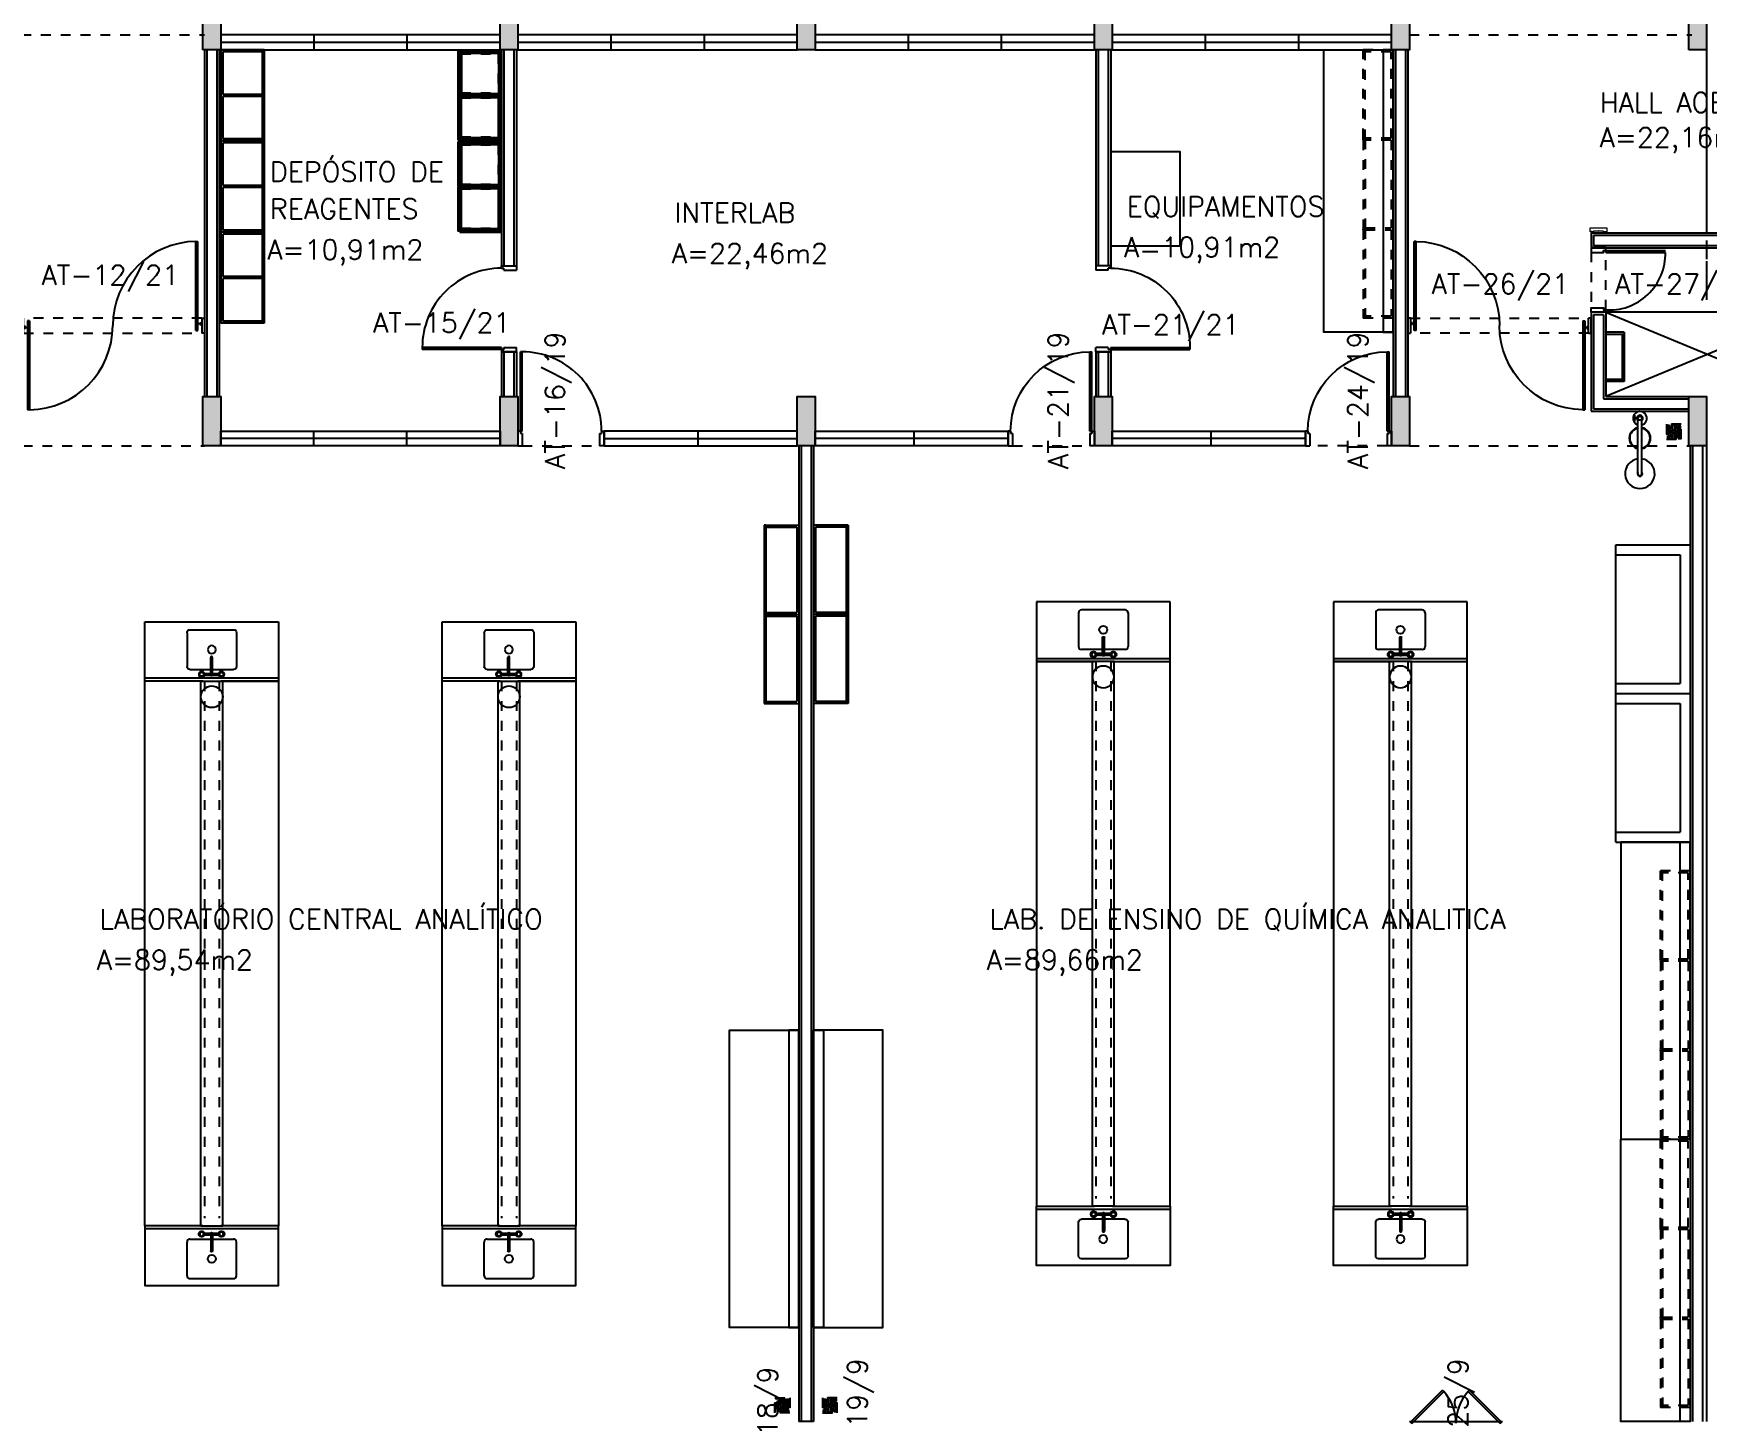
# Model space of a CAD drawing. Header units: metres. Extents: x -31 to 130, y -13 to 69.
# Drawn here: x 10 to 26.9, y 0.08 to 14.09 of the extents above; entities that cross this region are included whole.
import ezdxf

# ---------------------------------------------------------------- set-up
doc = ezdxf.new("R2010")
doc.units = ezdxf.units.M
doc.header["$LTSCALE"] = 0.002
doc.header["$MEASUREMENT"] = 0
doc.linetypes.add('HIDDEN', pattern=[9.525, 6.35, -3.175])
doc.linetypes.add('HIDDEN2', pattern=[4.7625, 3.175, -1.5875])
doc.layers.get('0').update_dxf_attribs({"linetype": 'CONTINUOUS'})
for name, color, linetype in [('A-WC', 2, 'CONTINUOUS'), ('ar-alv', 2, 'CONTINUOUS'), ('ar-armario', 1, 'CONTINUOUS'), ('ar-armarioproj', 1, 'HIDDEN'), ('ar-banc', 1, 'CONTINUOUS'), ('ar-cap', 1, 'CONTINUOUS'), ('ar-castelo', 2, 'CONTINUOUS'), ('ar-div', 2, 'CONTINUOUS'), ('ar-esc', 2, 'CONTINUOUS'), ('ar-esq', 2, 'CONTINUOUS'), ('ar-estc', 1, 'CONTINUOUS'), ('AR-LAY-OUT-EQUIPAMENTOS', 1, 'CONTINUOUS'), ('ar-piso', 1, 'CONTINUOUS'), ('ar-porta', 1, 'CONTINUOUS'), ('ar-proj', 1, 'HIDDEN'), ('ar-ralo', 1, 'CONTINUOUS'), ('ar-reboco', 2, 'CONTINUOUS'), ('ar-shaft', 2, 'CONTINUOUS'), ('ar-wc', 2, 'CONTINUOUS'), ('ar-xis', 1, 'CONTINUOUS'), ('armario piso-teto', 1, 'CONTINUOUS'), ('armario-proj', 1, 'HIDDEN2'), ('armariop-t01', 1, 'CONTINUOUS'), ('banc', 1, 'CONTINUOUS'), ('banc-proj', 1, 'HIDDEN2'), ('bnc-1', 1, 'CONTINUOUS'), ('cap01', 2, 'CONTINUOUS'), ('cap02', 1, 'CONTINUOUS'), ('castelo', 2, 'CONTINUOUS'), ('COZ1', 1, 'CONTINUOUS'), ('DET-PIVO', 2, 'CONTINUOUS'), ('ENDEREÇO', 2, 'CONTINUOUS'), ('esq-01', 1, 'CONTINUOUS'), ('esq-02', 1, 'CONTINUOUS'), ('esq4', 1, 'CONTINUOUS'), ('estc-01', 3, 'CONTINUOUS'), ('h-estc', 3, 'CONTINUOUS'), ('PROJ-MARCO', 1, 'HIDDEN'), ('ptm', 2, 'CONTINUOUS'), ('ptm1', 1, 'CONTINUOUS'), ('ralo', 1, 'HIDDEN2'), ('shaft1', 2, 'CONTINUOUS'), ('TEXTO', 2, 'CONTINUOUS'), ('TRNR1', 1, 'CONTINUOUS'), ('ÁREA', 2, 'CONTINUOUS')]:
    doc.layers.add(name, color=color, linetype=linetype)
doc.styles.add('UNB-100', font='simplex.shx', dxfattribs={"height": 0.2})
doc.styles.add('UNB1-100', font='simplex.shx', dxfattribs={"height": 0.2})

# ---------------------------------------------------------------- blocks, each defined once
blk = doc.blocks.new('plr01-01p')
at = {"layer": 'h-estc'}
blk.add_hatch(color=3, dxfattribs=at).paths.add_polyline_path([(0.09, 0.075), (-0.09, 0.075), (-0.09, -0.625), (0.09, -0.625)])
at = {"layer": 'estc-01', "color": 3}
blk.add_lwpolyline([(-0.09, 0.075), (-0.09, -0.625), (0.09, -0.625), (0.09, 0.075)], close=True, dxfattribs=at)
blk = doc.blocks.new('plr02-01p')
at = {"layer": 'h-estc'}
blk.add_hatch(color=3, dxfattribs=at).paths.add_polyline_path([(0.09, 0.075), (-0.09, 0.075), (-0.09, -0.425), (0.09, -0.425)])
at = {"layer": 'estc-01', "color": 3}
blk.add_lwpolyline([(-0.09, 0.075), (-0.09, -0.425), (0.09, -0.425), (0.09, 0.075)], close=True, dxfattribs=at)
blk = doc.blocks.new('esq15-01p')
at = {"layer": 'esq-01'}
for p, q in [((2.91, 0), (0.09, 0)), ((1.03, -0.075), (1.03, 0.075)), ((1.97, -0.075), (1.97, 0.075))]:
    blk.add_line(p, q, dxfattribs=at)
at = {"layer": 'esq-02'}
blk.add_lwpolyline([(2.91, -0.075), (0.09, -0.075), (0.09, 0.075), (2.91, 0.075)], close=True, dxfattribs=at)
blk = doc.blocks.new('pm-80-01p')
at = {"layer": 'ptm'}
for p, q in [((0.105, 0.075), (0.105, 0.875)), ((0.125, 0.875), (0.105, 0.875)), ((0.125, 0.075), (0.125, 0.875)), ((0.105, 0.075), (0.08, 0.075)), ((0.08, 0.075), (0.08, -0.075)), ((0.125, 0.075), (0.105, 0.075)), ((0.105, 0.075), (0.105, 0.05)), ((0.125, 0.05), (0.105, 0.05)), ((0.125, 0.05), (0.125, -0.075)), ((0.905, 0.05), (0.905, -0.075)), ((0.905, 0.05), (0.925, 0.05)), ((0.925, 0.075), (0.95, 0.075)), ((0.925, 0.075), (0.925, 0.05)), ((0.95, 0.075), (0.95, -0.075)), ((0.08, -0.075), (0.125, -0.075)), ((0.95, -0.075), (0.905, -0.075))]:
    blk.add_line(p, q, dxfattribs=at)
at = {"layer": 'ptm', "color": 1}
blk.add_arc((0.125, 0.075), 0.8, 360, 90, dxfattribs=at)
blk = doc.blocks.new('esq16-01p')
at = {"layer": 'esq-01'}
for p, q in [((2.025, 0), (0.075, 0)), ((1.075, 0.075), (1.075, -0.075)), ((2.025, 0.075), (2.025, -0.075))]:
    blk.add_line(p, q, dxfattribs=at)
at = {"layer": 'esq-02'}
blk.add_lwpolyline([(2.025, 0.075), (0.075, 0.075), (0.075, -0.075), (2.025, -0.075)], close=True, dxfattribs=at)
at = {"rotation": 180}
blk.add_blockref('pm-80-01p', (2.975, 0), dxfattribs=at)
blk = doc.blocks.new('TRNR-01P')
at = {"layer": 'TRNR1'}
for p, q in [((-0.009, 0.083), (-0.009, 0.011)), ((0, 0.009), (0.17, 0.009)), ((0.009, 0.083), (0.009, 0.009)), ((-0.009, -0.011), (-0.009, -0.083)), ((0, -0.009), (0.17, -0.009)), ((0.009, -0.009), (0.009, -0.083))]:
    blk.add_line(p, q, dxfattribs=at)
for centre in [(0, 0.1), (0, -0.1)]:
    blk.add_circle(centre, 0.02, dxfattribs=at)
for centre, radius, start, end in [((0, 0.1), 0.03, 289.4712, 250.5288), ((0, 0), 0.014, 130.0052, 229.9948), ((0, 0), 0.009, 90, 270), ((0.17, 0), 0.009, 270, 90), ((0, -0.1), 0.03, 109.4712, 70.5288)]:
    blk.add_arc(centre, radius, start, end, dxfattribs=at)
blk = doc.blocks.new('CUBAcoz-01P')
at = {"layer": 'COZ1'}
for p, q in [((-0.25, -0.4705), (-0.25, -0.1305)), ((-0.22, -0.1005), (0.22, -0.1005)), ((0.25, -0.4705), (0.25, -0.1305)), ((-0.22, -0.5005), (0.22, -0.5005))]:
    blk.add_line(p, q, dxfattribs=at)
blk.add_circle((0, -0.3005), 0.04, dxfattribs=at)
for centre, start, end in [((-0.22, -0.1305), 90, 180), ((0.22, -0.1305), 0, 90), ((-0.22, -0.4705), 180, 270), ((0.22, -0.4705), 270, 0)]:
    blk.add_arc(centre, 0.03, start, end, dxfattribs=at)
blk = doc.blocks.new('bnc-pq-01p')
at = {"layer": 'banc-proj'}
for p, q in [((-0.075, 6.525), (-0.075, 1.103)), ((0.075, 6.525), (0.075, 1.103))]:
    blk.add_line(p, q, dxfattribs=at)
at = {"layer": 'bnc-1'}
for p, q in [((-0.675, 6.525), (-0.675, 7.125)), ((-0.675, 7.125), (0.675, 7.125)), ((0.675, 7.125), (0.675, 6.525)), ((0.675, 6.555), (-0.675, 6.555)), ((-0.09, 6.525), (-0.675, 6.525)), ((-0.675, 1.025), (-0.675, 6.525)), ((0.675, 6.525), (0.09, 6.525)), ((0.09, 6.525), (0.675, 6.525)), ((0.675, 6.525), (0.675, 1.025)), ((-0.09, 1.025), (-0.675, 1.025)), ((0.675, 1.025), (0.09, 1.025)), ((0.675, 0.995), (-0.675, 0.995))]:
    blk.add_line(p, q, dxfattribs=at)
blk.add_lwpolyline([(-0.11, 1.025), (-0.675, 1.025), (-0.675, 0.425), (0.675, 0.425), (0.675, 1.025), (0.11, 1.025)], dxfattribs=at)
at = {"layer": 'castelo'}
for p, q in [((-0.11, 1.025), (-0.11, 6.525)), ((-0.11, 6.525), (0.11, 6.525)), ((0.11, 1.025), (0.11, 6.525)), ((-0.11, 1.025), (0.11, 1.025))]:
    blk.add_line(p, q, dxfattribs=at)
blk.add_circle((0, 6.368), 0.11, dxfattribs=at)
at = {"layer": 'bnc-1', "xscale": -1}
for name, p, rotation in [('CUBAcoz-01P', (0, 6.544), 180), ('TRNR-01P', (-0.002, 0.943), 90)]:
    blk.add_blockref(name, p, dxfattribs=dict(at, rotation=rotation))
at = {"layer": 'bnc-1', "rotation": 90}
blk.add_blockref('TRNR-01P', (-0.002, 6.595), dxfattribs=at)
at = {"layer": 'bnc-1'}
blk.add_blockref('CUBAcoz-01P', (0, 0.993), dxfattribs=at)
blk = doc.blocks.new('esq16b-01p')
at = {"layer": 'esq-01'}
for p, q in [((2.91, 0), (0.09, 0)), ((1.03, -0.075), (1.03, 0.075)), ((1.97, -0.075), (1.97, 0.075))]:
    blk.add_line(p, q, dxfattribs=at)
at = {"layer": 'esq-02'}
blk.add_lwpolyline([(2.91, -0.075), (0.09, -0.075), (0.09, 0.075), (2.91, 0.075)], close=True, dxfattribs=at)
blk = doc.blocks.new('sh-04p')
at = {"layer": 'ar-alv'}
for p, q in [((-1.15, 0.05), (-1.15, -0.9)), ((-0.19, 0.05), (-1.15, 0.05)), ((1.15, 0.05), (0.19, 0.05)), ((1.15, -0.9), (1.15, 0.05)), ((-1.05, -0.05), (-1.05, -0.9)), ((-0.19, -0.05), (-1.05, -0.05)), ((1.05, -0.05), (0.19, -0.05)), ((1.05, -0.9), (1.05, -0.05)), ((-1.05, -0.9), (-1.15, -0.9)), ((1.05, -0.9), (1.15, -0.9)), ((-1.15, -1.7), (-1.15, -1.35)), ((-0.3, -1.35), (-1.15, -1.35)), ((-0.3, -1.35), (-0.3, -1.6)), ((-1.05, -1.45), (-0.4, -1.45)), ((-1.05, -1.45), (-1.05, -1.7)), ((-0.4, -1.7), (-0.4, -1.45)), ((1.15, -1.6), (-0.3, -1.6)), ((1.15, -1.7), (1.15, -1.6)), ((-1.05, -1.7), (-1.15, -1.7)), ((-0.4, -1.7), (1.15, -1.7))]:
    blk.add_line(p, q, dxfattribs=at)
at = {"layer": 'ar-proj'}
for p, q in [((1.025, -0.95), (1.025, -1.53)), ((1.175, -1.53), (1.175, -0.97))]:
    blk.add_line(p, q, dxfattribs=at)
at = {"layer": 'ar-proj', "ltscale": 0.01}
blk.add_line((-0.961, -1.725), (-0.961, -2.195), dxfattribs=at)
blk.add_arc((-0.982, -1.699), 0.496, 272.4338, 357.0427, dxfattribs=at)
at = {"layer": 'ar-reboco'}
for p, q in [((-1.175, 0.075), (-1.175, -0.925)), ((-0.19, 0.075), (-1.175, 0.075)), ((1.175, 0.075), (0.19, 0.075)), ((1.175, -0.925), (1.175, 0.075)), ((-1.025, -0.075), (-1.025, -0.925)), ((-0.19, -0.075), (-1.025, -0.075)), ((1.025, -0.075), (0.19, -0.075)), ((1.025, -0.925), (1.025, -0.075)), ((-1.025, -0.925), (-1.175, -0.925)), ((1.025, -0.925), (1.175, -0.925)), ((-1.175, -1.725), (-1.175, -1.325)), ((-0.275, -1.325), (-1.175, -1.325)), ((-0.275, -1.325), (-0.275, -1.575)), ((-1.025, -1.475), (-0.425, -1.475)), ((-1.025, -1.475), (-1.025, -1.725)), ((-0.425, -1.725), (-0.425, -1.475)), ((1.175, -1.575), (-0.275, -1.575)), ((1.175, -1.725), (1.175, -1.588)), ((-1.025, -1.725), (-1.175, -1.725)), ((-0.425, -1.725), (1.175, -1.725))]:
    blk.add_line(p, q, dxfattribs=at)
at = {"layer": 'ar-xis'}
for p, q in [((-1.025, -0.925), (1.025, -0.075)), ((1.025, -0.925), (-1.025, -0.075))]:
    blk.add_line(p, q, dxfattribs=at)
at = {"layer": 'esq-01'}
for p, q in [((-1.15, -1.743), (-1.126, -1.743)), ((-1.075, -1.743), (-1.05, -1.743))]:
    blk.add_line(p, q, dxfattribs=at)
at = {"layer": 'esq-01', "lineweight": 15}
blk.add_line((-1.025, -1.714), (-1.025, -1.716), dxfattribs=at)
at = {"layer": 'esq-01', "lineweight": 15, "flags": 128}
for points in [[(-1.025, -1.655), (-1.025, -1.725), (-1.004, -1.725), (-1.004, -1.655)], [(-0.446, -1.655), (-0.446, -1.725), (-0.425, -1.725), (-0.425, -1.655)]]:
    blk.add_lwpolyline(points, close=True, dxfattribs=at)
at = {"layer": 'esq-01', "flags": 128}
blk.add_lwpolyline([(-1.02, -1.778, 0.414214), (-1.015, -1.773), (-1.015, -1.743, 0.414214), (-1.02, -1.738), (-1.05, -1.738), (-1.05, -1.743), (-1.097, -1.743), (-1.097, -1.748), (-1.102, -1.748), (-1.102, -1.743), (-1.15, -1.743), (-1.15, -1.738), (-1.18, -1.738), (-1.18, -1.738, 0.414214), (-1.185, -1.743), (-1.185, -1.773, 0.414214), (-1.18, -1.778)], format="xyb", close=True, dxfattribs=at)
at = {"layer": 'esq-01', "lineweight": 15, "flags": 128}
blk.add_lwpolyline([(1.02, -1.778, -0.414214), (1.015, -1.773), (1.015, -1.743, -0.414214), (1.02, -1.738), (1.05, -1.738), (1.05, -1.743), (1.097, -1.743), (1.097, -1.748), (1.102, -1.748), (1.102, -1.743), (1.15, -1.743), (1.15, -1.738), (1.18, -1.738), (1.18, -1.738, -0.414214), (1.185, -1.743), (1.185, -1.773, -0.414214), (1.18, -1.778)], format="xyb", close=True, dxfattribs=at)
at = {"layer": 'esq4'}
for p, q in [((-1.175, -0.925), (-1.175, -1.325)), ((-1.025, -0.925), (-1.025, -1.325)), ((-1.05, -1.743), (-1.05, -1.725)), ((-1.025, -1.738), (-1.038, -1.738)), ((-1.036, -1.727), (-1.036, -1.736)), ((-1.036, -1.736), (-1.025, -1.736)), ((-1.025, -1.736), (-1.025, -1.738)), ((1.025, -1.736), (1.025, -1.738)), ((1.036, -1.736), (1.025, -1.736)), ((1.036, -1.727), (1.036, -1.736)), ((1.164, -1.727), (1.164, -1.736)), ((1.164, -1.736), (1.175, -1.736)), ((1.175, -1.736), (1.175, -1.738))]:
    blk.add_line(p, q, dxfattribs=at)
at = {"layer": 'esq4', "lineweight": 15, "ltscale": 0.0002}
for p, q in [((-1.125, -1.284), (-1.125, -0.961)), ((-1.1, -1.284), (-1.1, -0.961)), ((-0.963, -1.7), (-0.487, -1.7)), ((-0.963, -1.725), (-0.487, -1.725))]:
    blk.add_line(p, q, dxfattribs=at)
at = {"layer": 'esq4', "lineweight": 5}
for p, q in [((-1.025, -1.727), (-1.036, -1.727)), ((-1.025, -1.725), (-1.025, -1.727)), ((1.025, -1.725), (1.025, -1.727)), ((1.025, -1.727), (1.036, -1.727)), ((1.175, -1.727), (1.164, -1.727)), ((1.175, -1.725), (1.175, -1.727))]:
    blk.add_line(p, q, dxfattribs=at)
at = {"layer": 'esq4', "linetype": 'Continuous', "lineweight": 5}
for points in [[(1.175, -1.575), (1.162, -1.575), (1.162, -1.588), (1.175, -1.588), (1.175, -1.586), (1.164, -1.586), (1.164, -1.577), (1.175, -1.577)], [(-1.175, -1.738), (-1.15, -1.738), (-1.15, -1.725), (-1.175, -1.725), (-1.175, -1.727), (-1.164, -1.727), (-1.164, -1.736), (-1.175, -1.736)]]:
    blk.add_lwpolyline(points, close=True, dxfattribs=at)
at = {"layer": 'ptm'}
for p, q in [((1.025, -1.53), (0.425, -1.53)), ((1.025, -1.55), (0.425, -1.55)), ((1.025, -1.53), (1.025, -1.55))]:
    blk.add_line(p, q, dxfattribs=at)
for points in [[(1.025, -0.925), (1.175, -0.925), (1.175, -0.97), (1.05, -0.97), (1.05, -0.95), (1.025, -0.95), (1.025, -0.925)], [(1.025, -1.575), (1.175, -1.575), (1.175, -1.53), (1.05, -1.53), (1.05, -1.55), (1.025, -1.55), (1.025, -1.575)]]:
    blk.add_lwpolyline(points, dxfattribs=at)
at = {"layer": 'ptm1'}
blk.add_arc((0.994, -1.517), 0.569, 85.5635, 181.3143, dxfattribs=at)
at = {"layer": 'shaft1'}
for p, q in [((0.843, -0.724), (0.843, -0.226)), ((0.843, -0.226), (1.025, -0.226)), ((0.843, -0.247), (1.025, -0.247)), ((0.863, -0.705), (0.863, -0.247)), ((1.026, -0.705), (0.843, -0.705)), ((1.025, -0.726), (0.843, -0.726)), ((-1.112, -0.966), (-1.112, -1.284)), ((-1.025, -0.925), (1.025, -0.925)), ((-1.004, -1.658), (-1.004, -1.495)), ((-0.996, -1.495), (-0.446, -1.495)), ((-0.446, -1.495), (-0.446, -1.657)), ((-0.487, -1.712), (-0.963, -1.712))]:
    blk.add_line(p, q, dxfattribs=at)
for points in [[(-1.125, -0.925), (-1.1, -0.925), (-1.1, -0.966), (-1.125, -0.966)], [(-1.125, -1.284), (-1.1, -1.284), (-1.1, -1.325), (-1.125, -1.325)], [(-0.963, -1.7), (-0.963, -1.725), (-1.004, -1.725), (-1.004, -1.7)], [(-0.446, -1.7), (-0.446, -1.725), (-0.487, -1.725), (-0.487, -1.7)]]:
    blk.add_lwpolyline(points, close=True, dxfattribs=at)
blk = doc.blocks.new('bnc-15p')
at = {"layer": 'banc', "color": 1}
blk.add_lwpolyline([(-1.5, 0), (1.5, 0), (1.5, 0.7), (-1.5, 0.7)], close=True, dxfattribs=at)
blk = doc.blocks.new('cp-01p')
at = {"layer": 'cap01'}
for p, q in [((-0.75, 0.75), (-0.75, 0.65)), ((-0.75, 0.75), (0, 0.75)), ((-0.725, 0.75), (0, 0.75)), ((0, -0.75), (0, 0.75)), ((-0.75, 0.65), (-0.1, 0.65)), ((-0.1, -0.65), (-0.1, 0.65)), ((-0.75, -0.65), (-0.1, -0.65)), ((-0.75, -0.65), (-0.75, -0.75)), ((-0.75, -0.75), (0, -0.75))]:
    blk.add_line(p, q, dxfattribs=at)
at = {"layer": 'cap02'}
blk.add_line((-0.75, 0.65), (-0.75, -0.65), dxfattribs=at)
blk = doc.blocks.new('bnc-09p')
at = {"layer": 'banc', "color": 1}
blk.add_lwpolyline([(-1.425, 0), (1.425, 0), (1.425, 0.7), (-1.425, 0.7)], close=True, dxfattribs=at)
blk = doc.blocks.new('pm-dp90-01p')
at = {"layer": 'DET-PIVO'}
for centre in [(-0.85, 0), (0.85, 0)]:
    blk.add_circle(centre, 0.005, dxfattribs=at)
at = {"layer": 'PROJ-MARCO'}
for p, q in [((0.9, 0.075), (-0.9, 0.075)), ((-0.9, -0.075), (0.9, -0.075))]:
    blk.add_line(p, q, dxfattribs=at)
at = {"layer": 'ptm'}
for p, q in [((0.84, -0.05), (0.84, 0.85)), ((0.84, 0.85), (0.86, 0.85)), ((0.86, -0.05), (0.86, 0.85)), ((-0.925, -0.075), (-0.925, 0.075)), ((-0.925, 0.075), (-0.9, 0.075)), ((-0.9, -0.075), (-0.9, 0.075)), ((-0.86, 0.05), (-0.86, -0.85)), ((-0.84, 0.05), (-0.86, 0.05)), ((-0.84, 0.05), (-0.84, -0.85)), ((0.88, 0.03), (0.9, 0.03)), ((0.88, 0.01), (0.88, 0.03)), ((0.88, 0.01), (0.9, 0.01)), ((0.9, 0.075), (0.925, 0.075)), ((0.9, 0.075), (0.9, -0.075)), ((0.925, 0.075), (0.925, -0.075)), ((-0.9, -0.075), (-0.925, -0.075)), ((-0.88, -0.01), (-0.9, -0.01)), ((-0.88, -0.03), (-0.9, -0.03)), ((-0.88, -0.01), (-0.88, -0.03)), ((0.84, -0.05), (0.86, -0.05)), ((0.925, -0.075), (0.9, -0.075)), ((-0.84, -0.85), (-0.86, -0.85))]:
    blk.add_line(p, q, dxfattribs=at)
at = {"layer": 'ptm', "color": 1}
for centre, start, end in [((0.85, 0), 90.6743, 180), ((-0.85, 0), 270.6743, 0)]:
    blk.add_arc(centre, 0.85, start, end, dxfattribs=at)
blk = doc.blocks.new('mob-ar5')
at = {"layer": 'armario piso-teto'}
for p, q in [((-0.48, 0.44), (0.44, 0.44)), ((-0.48, 0.42), (-0.48, 0.44)), ((-0.48, 0.44), (-0.48, 0.42)), ((-0.48, 0.42), (-0.48, 0)), ((-0.46, 0.42), (-0.48, 0.42)), ((-0.47, 0.42), (-0.03, 0.42)), ((-0.46, 0.42), (-0.46, 0.02)), ((-0.03, 0.44), (-0.03, 0.02)), ((-0.03, 0.44), (-0.03, 0.42)), ((-0.01, 0.44), (-0.01, 0.42)), ((-0.01, 0.44), (-0.01, 0.02)), ((-0.01, 0.42), (0.42, 0.42)), ((0.42, 0.42), (0.42, 0.02)), ((0.42, 0.42), (0.44, 0.42)), ((0.44, 0.44), (0.44, 0)), ((-0.48, 0), (0.44, 0)), ((-0.46, 0.02), (-0.03, 0.02)), ((-0.01, 0.02), (0.42, 0.02))]:
    blk.add_line(p, q, dxfattribs=at)
blk = doc.blocks.new('mob-ar5m')
at = {"layer": 'armario piso-teto'}
for p, q in [((-0.48, 0.42), (-0.48, 0)), ((-0.455, 0.42), (-0.48, 0.42)), ((-0.47, 0.44), (-0.0225, 0.44)), ((-0.47, 0.41), (-0.47, 0.01)), ((-0.47, 0.41), (-0.455, 0.41)), ((-0.46, 0.43), (-0.0325, 0.43)), ((-0.455, 0.41), (-0.455, 0.42)), ((-0.03, 0.42), (-0.03, 0.02)), ((-0.0175, 0.44), (0.43, 0.44)), ((-0.01, 0.42), (-0.01, 0.02)), ((-0.0075, 0.43), (0.42, 0.43)), ((0.415, 0.42), (0.44, 0.42)), ((0.415, 0.41), (0.415, 0.42)), ((0.43, 0.41), (0.415, 0.41)), ((0.43, 0.41), (0.43, 0.01)), ((0.44, 0.42), (0.44, 0)), ((-0.48, 0), (-0.455, 0)), ((-0.47, 0.035), (-0.46, 0.035)), ((-0.47, 0.01), (0.43, 0.01)), ((-0.46, 0.035), (-0.46, 0.02)), ((-0.46, 0.02), (0.42, 0.02)), ((-0.455, 0.01), (-0.455, 0)), ((0.415, 0.01), (0.415, 0)), ((0.44, 0), (0.415, 0)), ((0.42, 0.035), (0.42, 0.02)), ((0.43, 0.035), (0.42, 0.035))]:
    blk.add_line(p, q, dxfattribs=at)
at = {"layer": 'armario piso-teto', "linetype": 'Continuous'}
for p, q in [((-0.47, 0.42), (-0.47, 0.44)), ((-0.46, 0.42), (-0.46, 0.43)), ((-0.0325, 0.42), (-0.0325, 0.43)), ((-0.0325, 0.42), (-0.0075, 0.42)), ((-0.0225, 0.42), (-0.0225, 0.44)), ((-0.0225, 0.42), (-0.0225, 0.44)), ((-0.02, 0.42), (-0.02, 0.405)), ((-0.0175, 0.42), (-0.0175, 0.44)), ((-0.0175, 0.42), (-0.0175, 0.44)), ((-0.0075, 0.42), (-0.0075, 0.43)), ((0.42, 0.42), (0.42, 0.43)), ((0.43, 0.42), (0.43, 0.44)), ((-0.02, 0.02), (-0.02, 0.035))]:
    blk.add_line(p, q, dxfattribs=at)
at = {"layer": 'armario-proj', "linetype": 'HIDDEN2'}
for p, q in [((-0.455, 0.41), (-0.44, 0.41)), ((-0.44, 0.41), (-0.44, 0.02)), ((-0.045, 0.41), (-0.045, 0.02)), ((-0.03, 0.41), (-0.045, 0.41)), ((0.005, 0.41), (0.005, 0.02)), ((0.4, 0.41), (0.4, 0.02)), ((-0.44, 0.035), (-0.045, 0.035)), ((0.005, 0.035), (0.4, 0.035))]:
    blk.add_line(p, q, dxfattribs=at)
at = {"layer": 'armariop-t01', "linetype": 'Continuous'}
for p, q in [((-0.455, 0.42), (-0.0325, 0.42)), ((-0.455, 0.41), (-0.455, 0.02)), ((-0.45, 0.41), (-0.035, 0.41)), ((-0.45, 0.41), (-0.45, 0.025)), ((-0.445, 0.405), (-0.04, 0.405)), ((-0.445, 0.405), (-0.445, 0.03)), ((-0.01, 0.41), (0.005, 0.41)), ((0.415, 0.42), (-0.0075, 0.42)), ((0.41, 0.41), (-0.005, 0.41)), ((0.405, 0.405), (0, 0.405)), ((0.4, 0.4099), (0.415, 0.4099)), ((0.405, 0.405), (0.405, 0.03)), ((0.41, 0.41), (0.41, 0.025)), ((0.415, 0.41), (0.415, 0.02)), ((-0.455, 0), (0.415, 0))]:
    blk.add_line(p, q, dxfattribs=at)
at = {"layer": 'armariop-t01'}
for p, q in [((-0.04, 0.405), (-0.04, 0.03)), ((-0.035, 0.41), (-0.035, 0.025)), ((-0.005, 0.41), (-0.005, 0.025)), ((0, 0.405), (0, 0.03)), ((-0.45, 0.025), (-0.035, 0.025)), ((-0.445, 0.03), (-0.04, 0.03)), ((0.41, 0.025), (-0.005, 0.025)), ((0.405, 0.03), (0, 0.03))]:
    blk.add_line(p, q, dxfattribs=at)
blk = doc.blocks.new('mob-ar4')
at = {"layer": 'armario piso-teto'}
for p, q in [((-0.47, 0.3), (0.43, 0.3)), ((-0.47, 0.28), (-0.47, 0.3)), ((-0.47, 0.3), (-0.47, 0.28)), ((-0.47, 0.28), (-0.47, -0.05)), ((-0.45, 0.28), (-0.47, 0.28)), ((-0.46, 0.28), (0.41, 0.28)), ((-0.45, 0.28), (-0.45, -0.03)), ((-0.02, 0.3), (-0.02, 0.28)), ((0.41, 0.28), (0.41, -0.03)), ((0.41, 0.28), (0.43, 0.28)), ((0.43, 0.3), (0.43, 0.28)), ((0.43, 0.28), (0.43, -0.05)), ((-0.47, -0.05), (0.43, -0.05)), ((-0.45, -0.03), (0.41, -0.03))]:
    blk.add_line(p, q, dxfattribs=at)
blk = doc.blocks.new('mob-ar3')
at = {"layer": 'ar-armarioproj'}
for p, q in [((-1.3825, 0), (-1.3825, 0.3)), ((-0.49, 0.3), (-1.3825, 0.3)), ((-1.3825, 0.28), (-1.3825, 0.3)), ((-1.3825, 0.28), (-1.3825, 0.3)), ((-0.48, 0.28), (-1.3825, 0.28)), ((-1.3625, 0.02), (-1.3625, 0.28)), ((-0.9325, 0.28), (-0.9325, 0.3)), ((-0.49, 0.3), (-0.4825, 0.3)), ((-0.49, 0.28), (-0.49, 0.02)), ((-0.4825, 0.28), (-0.4825, 0.3)), ((0.425, 0.28), (-0.48, 0.28)), ((-0.4775, 0.3), (-0.47, 0.3)), ((-0.4775, 0.28), (-0.4775, 0.3)), ((0.415, 0.3), (-0.47, 0.3)), ((-0.47, 0.28), (-0.47, 0.02)), ((-0.0275, 0.28), (-0.0275, 0.3)), ((0.415, 0.3), (0.4225, 0.3)), ((0.415, 0.02), (0.415, 0.28)), ((0.4225, 0.28), (0.4225, 0.3)), ((0.425, 0.28), (1.3275, 0.28)), ((0.4275, 0.28), (0.4275, 0.3)), ((0.4275, 0.3), (0.435, 0.3)), ((0.435, 0.3), (1.3075, 0.3)), ((0.435, 0.02), (0.435, 0.28)), ((0.8775, 0.28), (0.8775, 0.3)), ((1.3075, 0.3), (1.3275, 0.3)), ((1.3075, 0.02), (1.3075, 0.28)), ((1.3275, 0), (1.3275, 0.3)), ((-0.49, 0.02), (-1.3625, 0.02)), ((0.415, 0.02), (-0.47, 0.02)), ((0.435, 0.02), (1.3075, 0.02)), ((1.3275, 0), (-1.3825, 0))]:
    blk.add_line(p, q, dxfattribs=at)
blk = doc.blocks.new('bnc-10p')
at = {"layer": 'banc'}
blk.add_lwpolyline([(-0.475, 0), (0.475, 0), (0.475, 0.7), (-0.475, 0.7)], close=True, dxfattribs=at)
blk = doc.blocks.new('ralo-15cm')
at = {"layer": 'ralo'}
h = blk.add_hatch(dxfattribs=at)
h.set_pattern_fill('DOTS', color=256, scale=0.005, style=0)
h.set_pattern_definition([(0, (-210.436618, -163.386024), (0.00396875, 0.0079375), [0, -0.0079375])])
h.paths.add_polyline_path([(0.07, 0.064, 0.109147), (0.065, 0.07), (0.044, 0.07, 0.234403), (0.037, 0.056, 0.031938), (0.037, 0.054, -0.085518), (0.053, 0.038, 0.304982), (0.07, 0.048)])
h.paths.add_polyline_path([(-0.047, 0.07), (-0.065, 0.07, 0.101422), (-0.07, 0.065), (-0.07, 0.047, 0.322568), (-0.052, 0.04, -0.06492), (-0.04, 0.051, 0.065904), (-0.039, 0.056, 0.253091)])
h.paths.add_polyline_path([(-0.054, -0.037, 0.248259), (-0.07, -0.043), (-0.07, -0.068, 0.039546), (-0.068, -0.07), (-0.044, -0.07, 0.224729), (-0.037, -0.055, 0.030017), (-0.037, -0.053, -0.089405)])
h.paths.add_polyline_path([(0.07, -0.042, 0.270307), (0.052, -0.039, -0.063767), (0.041, -0.051, 0.073161), (0.04, -0.056, 0.228135), (0.047, -0.07), (0.069, -0.07, 0.013274), (0.07, -0.069)])
for p, q in [((-0.047, 0.002), (-0.062, 0.002)), ((-0.027, 0.002), (-0.044, 0.002)), ((-0.021, 0.042), (-0.029, 0.055)), ((-0.009, 0.002), (-0.024, 0.002)), ((-0.011, 0.024), (-0.02, 0.04)), ((-0.003, 0.009), (-0.01, 0.022)), ((0.007, 0.007), (0.014, 0.02)), ((0.015, 0.022), (0.024, 0.037)), ((0.026, 0.039), (0.033, 0.052)), ((-0.026, -0.039), (-0.033, -0.052)), ((-0.015, -0.022), (-0.024, -0.037)), ((-0.007, -0.007), (-0.014, -0.02)), ((0.002, -0.009), (0.01, -0.022)), ((0.009, -0.003), (0.024, -0.003)), ((0.011, -0.024), (0.02, -0.04)), ((0.021, -0.042), (0.029, -0.055)), ((0.027, -0.003), (0.044, -0.003)), ((0.047, -0.003), (0.062, -0.003))]:
    blk.add_line(p, q, dxfattribs=at)
for points in [[(-0.075, -0.075), (0.075, -0.075), (0.075, 0.075), (-0.075, 0.075)], [(-0.07, -0.07), (0.07, -0.07), (0.07, 0.07), (-0.07, 0.07)]]:
    blk.add_lwpolyline(points, close=True, dxfattribs=at)
for radius in [0.065, 0.00337]:
    blk.add_circle((0, 0), radius, dxfattribs=at)
for radius, start, end in [(0.0617, 152.3206, 177.6794), (0.0617, 122.3206, 147.6794), (0.0468, 153.0651, 176.9349), (0.0443, 153.2384, 176.7616), (0.0468, 123.0651, 146.9349), (0.0443, 123.2384, 146.7616), (0.0617, 92.3206, 117.6794), (0.0268, 155.3615, 174.6385), (0.0243, 155.916, 174.084), (0.0268, 125.3615, 144.6385), (0.0468, 93.0651, 116.9349), (0.0443, 93.2384, 116.7616), (0.0243, 125.916, 144.084), (0.0268, 95.3615, 114.6385), (0.0243, 95.916, 114.084), (0.0617, 62.3206, 87.6794), (0.0468, 63.0651, 86.9349), (0.0443, 63.2384, 86.7616), (0.0268, 65.3615, 84.6385), (0.0243, 65.916, 84.084), (0.0243, 35.916, 54.084), (0.0268, 35.3615, 54.6385), (0.0243, 5.916, 24.084), (0.0443, 33.2384, 56.7616), (0.0268, 5.3615, 24.6385), (0.0468, 33.0651, 56.9349), (0.0617, 32.3206, 57.6794), (0.0443, 3.2384, 26.7616), (0.0468, 3.0651, 26.9349), (0.0617, 2.3206, 27.6794), (0.0617, 182.3206, 207.6794), (0.0617, 212.3206, 237.6794), (0.0468, 183.0651, 206.9349), (0.0443, 183.2384, 206.7616), (0.0468, 213.0651, 236.9349), (0.0443, 213.2384, 236.7616), (0.0617, 242.3206, 267.6794), (0.0268, 185.3615, 204.6385), (0.0243, 185.916, 204.084), (0.0268, 215.3615, 234.6385), (0.0468, 243.0651, 266.9349), (0.0243, 215.916, 234.084), (0.0443, 243.2384, 266.7616), (0.0268, 245.3615, 264.6385), (0.0243, 245.916, 264.084), (0.0243, 275.916, 294.084), (0.0268, 275.3615, 294.6385), (0.0443, 273.2384, 296.7616), (0.0468, 273.0651, 296.9349), (0.0617, 272.3206, 297.6794), (0.0243, 305.916, 324.084), (0.0268, 305.3615, 324.6385), (0.0243, 335.916, 354.084), (0.0268, 335.3615, 354.6385), (0.0443, 303.2384, 326.7616), (0.0468, 303.0651, 326.9349), (0.0617, 302.3206, 327.6794), (0.0443, 333.2384, 356.7616), (0.0468, 333.0651, 356.9349), (0.0617, 332.3206, 357.6794)]:
    blk.add_arc((0, 0), radius, start, end, dxfattribs=at)
blk = doc.blocks.new('esq03a-01p')
at = {"layer": 'esq-02'}
for p, q in [((0.09, 0.075), (1.03, 0.075)), ((0.09, -0.625), (1.03, -0.625))]:
    blk.add_line(p, q, dxfattribs=at)
at = {"layer": 'ptm'}
for p, q in [((0.1, 0.069), (0.423, 0.391)), ((0.114, 0.054), (0.437, 0.377)), ((0.437, 0.377), (0.423, 0.391)), ((0.683, 0.377), (0.698, 0.392)), ((1.006, 0.054), (0.683, 0.377)), ((1.02, 0.069), (0.698, 0.392)), ((0.114, 0.054), (0.1, 0.069)), ((0.114, 0.054), (0.1, 0.069)), ((1.006, 0.054), (1.02, 0.069)), ((1.006, 0.054), (1.02, 0.069)), ((0.114, -0.604), (0.1, -0.619)), ((0.114, -0.604), (0.1, -0.619)), ((0.1, -0.619), (0.423, -0.941)), ((0.114, -0.604), (0.437, -0.927)), ((1.006, -0.604), (0.683, -0.927)), ((1.02, -0.619), (0.698, -0.942)), ((1.006, -0.604), (1.02, -0.619)), ((1.006, -0.604), (1.02, -0.619)), ((0.437, -0.927), (0.423, -0.941)), ((0.683, -0.927), (0.698, -0.942))]:
    blk.add_line(p, q, dxfattribs=at)
at = {"layer": 'ptm1'}
for centre, start, end in [((0.09, 0.06), 0, 42.4258), ((1.03, 0.06), 137.5157, 180), ((0.09, -0.61), 317.5742, 360), ((1.03, -0.61), 180, 222.4843)]:
    blk.add_arc(centre, 0.47, start, end, dxfattribs=at)
blk = doc.blocks.new('BOX')
at = {"color": 1}
for p, q in [((-0.057, -0.14), (-0.057, -0.2)), ((-0.053, -0.14), (-0.053, -0.2)), ((-0.03, -0.165), (-0.053, -0.165)), ((-0.03, -0.175), (-0.053, -0.175)), ((-0.02, -0.73), (-0.02, -0.192)), ((0.02, -0.73), (0.02, -0.192))]:
    blk.add_line(p, q, dxfattribs=at)
blk.add_circle((0, -0.17), 0.02, dxfattribs=at)
for centre, radius, start, end in [((0, -0.17), 0.0699, 286.6348, 253.3652), ((-0.055, -0.14), 0.002, 0, 180), ((0, -0.17), 0.03, 311.8103, 228.1897), ((0, -0.371), 0.107, 100.7532, 259.2468), ((0, -0.371), 0.103, 100.7532, 259.2468), ((-0.055, -0.2), 0.002, 180, 0), ((0, -0.371), 0.103, 280.7532, 79.2468), ((0, -0.371), 0.107, 280.7532, 79.2468), ((0, -0.73), 0.15, 97.6623, 82.3377), ((0, -0.73), 0.025, 143.1301, 36.8699), ((0, -0.73), 0.02, 180, 0)]:
    blk.add_arc(centre, radius, start, end, dxfattribs=at)
blk = doc.blocks.new('chuvemerg-p')
at = {"layer": 'A-WC', "color": 1, "xscale": 4.000000000000012, "yscale": 4.000000000000012, "zscale": 4.000000000000012, "rotation": 315.0000000000003}
blk.add_blockref('BOX', (0, 0), dxfattribs=at)
blk = doc.blocks.new('chuveiro-emerg')
at = {"layer": 'AR-LAY-OUT-EQUIPAMENTOS', "xscale": 0.250000000000002, "yscale": 0.250000000000002, "zscale": 0.250000000000002, "rotation": 134.9999999999999}
blk.add_blockref('chuvemerg-p', (-0.1, -0.0075), dxfattribs=at)

msp = doc.modelspace()

# ---------------------------------------------------------------- linework, layer by layer
at = {"layer": 'ar-alv'}
for p, q in [((11.75, 13.925), (11.75, 10.425)), ((11.85, 13.925), (11.85, 10.425)), ((14.75, 13.925), (14.75, 11.745)), ((14.85, 13.925), (14.85, 11.745)), ((20.75, 13.925), (20.75, 11.745)), ((20.85, 13.925), (20.85, 11.745)), ((23.75, 13.925), (23.75, 10.425)), ((23.85, 13.925), (23.85, 10.425)), ((20.875, 11.745), (20.725, 11.745)), ((14.875, 10.875), (14.725, 10.875)), ((14.75, 10.875), (14.75, 10.425)), ((14.85, 10.875), (14.85, 10.425)), ((20.725, 10.875), (20.875, 10.875)), ((20.75, 10.875), (20.75, 10.425)), ((20.85, 10.875), (20.85, 10.425)), ((17.75, 9.925), (17.75, 0.075)), ((17.85, 9.925), (17.85, 0.075)), ((26.75, 9.925), (26.75, 0.075)), ((26.85, 9.925), (26.85, 0.075)), ((17.875, 0.075), (17.725, 0.075))]:
    msp.add_line(p, q, dxfattribs=at)
at = {"layer": 'ar-castelo'}
for points in [[(23.625, 11.075), (23.725, 11.075), (23.725, 13.925), (23.625, 13.925)], [(26.725, 2.925), (26.625, 2.925), (26.625, 5.925), (26.725, 5.925)], [(17.625, 1.025), (17.725, 1.025), (17.725, 4.025), (17.625, 4.025)], [(17.975, 1.025), (17.875, 1.025), (17.875, 4.025), (17.975, 4.025)], [(26.725, 0.075), (26.625, 0.075), (26.625, 2.925), (26.725, 2.925)]]:
    msp.add_lwpolyline(points, close=True, dxfattribs=at)
at = {"layer": 'ar-div'}
for p, q in [((14.725, 10.875), (14.725, 10.425)), ((14.875, 10.875), (14.875, 10.425))]:
    msp.add_line(p, q, dxfattribs=at)
at = {"layer": 'ar-piso'}
for p, q in [((26.89, 13.925), (26.89, 12.075)), ((26.89, 12), (26.89, 11.811)), ((26.89, 11.791), (26.89, 11.4)), ((26.89, 9.925), (26.89, 0.075))]:
    msp.add_line(p, q, dxfattribs=at)
at = {"layer": 'ar-proj'}
for p, q in [((8.875, 14.075), (11.725, 14.075)), ((23.89, 14.075), (26.74, 14.075)), ((5.89, 9.925), (11.725, 9.925)), ((14.935, 9.925), (15.715, 9.925)), ((19.885, 9.925), (20.665, 9.925)), ((23.665, 9.925), (22.885, 9.925)), ((23.89, 9.925), (26.725, 9.925))]:
    msp.add_line(p, q, dxfattribs=at)
at = {"layer": 'ar-reboco'}
for p, q in [((11.725, 13.925), (11.725, 10.425)), ((11.875, 13.925), (11.875, 10.425)), ((14.725, 13.925), (14.725, 11.725)), ((14.875, 13.925), (14.875, 11.725)), ((20.725, 13.925), (20.725, 11.725)), ((20.875, 13.925), (20.875, 11.725)), ((23.725, 13.925), (23.725, 10.425)), ((23.875, 13.925), (23.875, 10.425)), ((20.725, 10.875), (20.725, 10.425)), ((20.875, 10.875), (20.875, 10.425)), ((17.725, 9.925), (17.725, 0.075)), ((17.875, 9.925), (17.875, 0.075)), ((26.725, 9.925), (26.725, 0.075))]:
    msp.add_line(p, q, dxfattribs=at)

# ---------------------------------------------------------------- block references
at = {"layer": 'ar-armario'}
for name, p, rotation in [('mob-ar5', (11.89, 13.445), 270), ('mob-ar5', (11.89, 12.525), 270), ('mob-ar5', (11.89, 11.605), 270), ('mob-ar4', (17.925, 8.655), 269.9999999999999), ('mob-ar4', (17.925, 7.755), 269.9999999999999)]:
    msp.add_blockref(name, p, dxfattribs=dict(at, rotation=rotation))
at = {"layer": 'ar-armario', "xscale": -1}
for name, p, rotation in [('mob-ar5m', (14.725, 13.445), 90), ('mob-ar5m', (14.725, 12.525), 90), ('mob-ar4', (17.675, 8.655), 90.00000000000007), ('mob-ar4', (17.675, 7.755), 90.00000000000007)]:
    msp.add_blockref(name, p, dxfattribs=dict(at, rotation=rotation))
at = {"layer": 'ar-armarioproj'}
for p, rotation in [((23.725, 12.597), 89.99999999999999), ((26.725, 4.308), 90), ((26.725, 1.598), 90)]:
    msp.add_blockref('mob-ar3', p, dxfattribs=dict(at, rotation=rotation))
at = {"layer": 'ar-banc'}
for name, p, rotation in [('bnc-10p', (20.875, 12.42), 270), ('bnc-15p', (26.025, 4.425), 270), ('bnc-15p', (17.875, 2.525), 269.9999999999992)]:
    msp.add_blockref(name, p, dxfattribs=dict(at, rotation=rotation))
at = {"layer": 'ar-banc', "xscale": -1}
for p in [(20.8, 1.225), (23.8, 1.225)]:
    msp.add_blockref('bnc-pq-01p', p, dxfattribs=at)
at = {"layer": 'ar-banc'}
for p in [(11.8, 1.025), (14.8, 1.025)]:
    msp.add_blockref('bnc-pq-01p', p, dxfattribs=at)
at = {"layer": 'ar-banc', "xscale": -1, "rotation": 90.00000000000007}
msp.add_blockref('bnc-15p', (17.725, 2.525), dxfattribs=at)
at = {"layer": 'ar-cap', "xscale": -1, "rotation": 180}
for p in [(26.725, 8.176), (26.725, 6.676)]:
    msp.add_blockref('cp-01p', p, dxfattribs=at)
at = {"layer": 'ar-esc', "xscale": -1, "rotation": 90}
msp.add_blockref('bnc-09p', (26.725, 1.5), dxfattribs=at)
at = {"layer": 'ar-esq', "xscale": -1, "rotation": 180}
for name, p in [('esq15-01p', (11.8, 14)), ('esq15-01p', (14.8, 14)), ('esq15-01p', (17.8, 14)), ('esq15-01p', (20.8, 14)), ('esq16-01p', (17.815, 10)), ('esq16-01p', (20.815, 10))]:
    msp.add_blockref(name, p, dxfattribs=at)
at = {"layer": 'ar-esq', "rotation": 180}
msp.add_blockref('esq16-01p', (17.785, 10), dxfattribs=at)
at = {"layer": 'ar-esq'}
for name, p in [('esq16b-01p', (11.8, 10)), ('esq03a-01p', (23.8, 0))]:
    msp.add_blockref(name, p, dxfattribs=at)
at = {"layer": 'ar-estc', "xscale": -1, "rotation": 180}
for name, p in [('plr01-01p', (11.8, 14)), ('plr01-01p', (14.8, 14)), ('plr01-01p', (17.8, 14)), ('plr01-01p', (20.8, 14)), ('plr01-01p', (23.8, 14)), ('plr01-01p', (26.8, 14)), ('plr02-01p', (11.8, 10)), ('plr02-01p', (14.8, 10)), ('plr02-01p', (17.8, 10)), ('plr02-01p', (20.8, 10)), ('plr02-01p', (23.8, 10)), ('plr02-01p', (26.8, 10))]:
    msp.add_blockref(name, p, dxfattribs=at)
at = {"layer": 'ar-porta'}
msp.add_blockref('pm-dp90-01p', (10.8, 11.14), dxfattribs=at)
at = {"layer": 'ar-porta', "xscale": -1}
msp.add_blockref('pm-dp90-01p', (24.8, 11.14), dxfattribs=at)
at = {"layer": 'ar-porta', "rotation": 89.99999999999967}
msp.add_blockref('pm-80-01p', (14.8, 10.795), dxfattribs=at)
at = {"layer": 'ar-porta', "xscale": -1, "rotation": 270.0000000000003}
msp.add_blockref('pm-80-01p', (20.8, 10.795), dxfattribs=at)
at = {"layer": 'ar-ralo'}
msp.add_blockref('ralo-15cm', (26.56, 10.069), dxfattribs=at)
at = {"layer": 'ar-ralo', "xscale": -1, "rotation": 180.0000000000005}
msp.add_blockref('ralo-15cm', (17.56, 0.239), dxfattribs=at)
at = {"layer": 'ar-ralo', "rotation": 179.9999999999996}
msp.add_blockref('ralo-15cm', (18.04, 0.239), dxfattribs=at)
at = {"layer": 'ar-shaft', "rotation": 180.0000000000001}
msp.add_blockref('sh-04p', (26.9, 10.35), dxfattribs=at)
at = {"layer": 'ar-wc', "rotation": 270}
msp.add_blockref('chuveiro-emerg', (26.225, 10.275), dxfattribs=at)
at = {"layer": 'h-estc', "xscale": -1, "rotation": 89.99999999999977}
msp.add_blockref('bnc-09p', (23.725, 12.5), dxfattribs=at)

# ---------------------------------------------------------------- texts
at = {"layer": 'ENDEREÇO', "style": 'UNB-100'}
for s, p in [('AT-12/21', (10.081, 11.551)), ('AT-26/21', (24.114, 11.462)), ('AT-27/21', (25.966, 11.462)), ('AT-15/21', (13.427, 11.07)), ('AT-21/21', (20.787, 11.051))]:
    msp.add_text(s, height=0.2, dxfattribs=at).set_placement(p)
for s, p in [('AT-16/19', (15.365, 9.693)), ('AT-21/19', (20.444, 9.693)), ('AT-24/19', (23.47, 9.693)), ('AT-19/9', (18.417, -0.502)), ('AT-25/9', (24.481, -0.502)), ('AT-18/9', (17.512, -0.587))]:
    msp.add_text(s, height=0.2, rotation=90, dxfattribs=at).set_placement(p)
at = {"layer": 'TEXTO', "style": 'UNB1-100'}
for s, p in [('HALL ACESSO', (25.813, 13.293)), ('DEPÓSITO DE', (12.387, 12.594)), ('REAGENTES', (12.387, 12.219)), ('INTERLAB', (16.472, 12.18)), ('EQUIPAMENTOS', (21.036, 12.243)), ('LABORATÓRIO CENTRAL ANALÍTICO', (10.667, 5.048)), ('LAB. DE ENSINO DE QUÍMICA ANALITICA', (19.65, 5.048))]:
    msp.add_text(s, height=0.2, dxfattribs=at).set_placement(p)
at = {"layer": 'ÁREA', "style": 'UNB1-100'}
for s, p in [('A=22,16m2', (25.81, 12.941)), ('A=10,91m2', (12.359, 11.808)), ('A=10,91m2', (21.008, 11.833)), ('A=22,46m2', (16.443, 11.77)), ('A=89,54m2', (10.638, 4.637)), ('A=89,66m2', (19.622, 4.637))]:
    msp.add_text(s, height=0.2, dxfattribs=at).set_placement(p)

doc.saveas('drawing.dxf')
